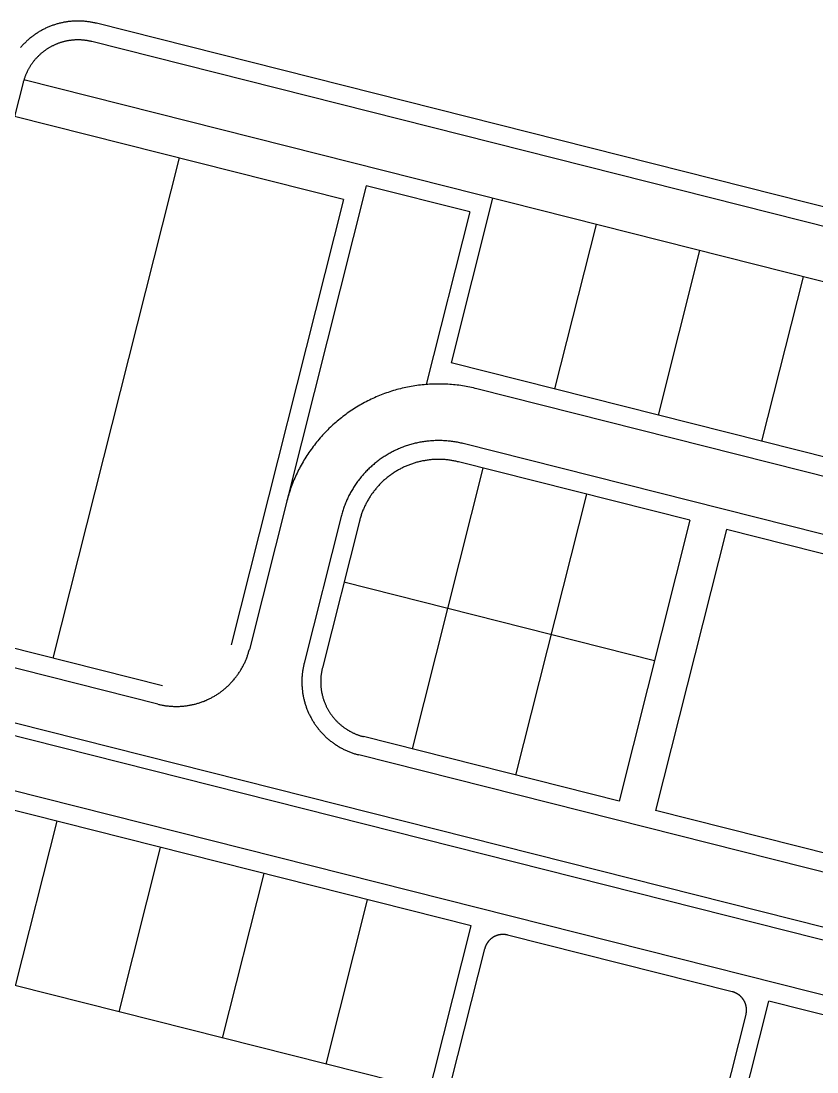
# Model space of a CAD drawing. Header units: metres. Extents: x 680594 to 684853, y 828874 to 830078.
# Drawn here: x 684222.7 to 684349.4, y 829176.9 to 829344.2 of the extents above; entities that cross this region are included whole.
import ezdxf

# ---------------------------------------------------------------- set-up
doc = ezdxf.new("R2010")
doc.units = ezdxf.units.M
doc.layers.add('PLOT_LINES', color=7, linetype='Continuous')

msp = doc.modelspace()

# ---------------------------------------------------------------- linework, layer by layer
at = {"layer": 'PLOT_LINES'}
for points in [[(684234.66, 829343.83), (684234.52, 829343.86), (684234.39, 829343.89), (684234.25, 829343.92), (684234.11, 829343.95), (684233.97, 829343.98), (684233.83, 829344.01), (684233.7, 829344.03), (684233.56, 829344.05), (684233.42, 829344.07), (684233.28, 829344.09), (684233.14, 829344.11), (684233, 829344.13), (684232.86, 829344.14), (684232.72, 829344.15), (684232.58, 829344.16), (684232.44, 829344.17), (684232.3, 829344.18), (684232.16, 829344.19), (684232.02, 829344.19), (684231.88, 829344.19), (684231.74, 829344.19), (684231.59, 829344.19), (684231.45, 829344.19), (684231.31, 829344.19), (684231.17, 829344.18), (684231.03, 829344.17), (684230.89, 829344.16), (684230.75, 829344.15), (684230.61, 829344.14), (684230.47, 829344.13), (684230.33, 829344.11), (684230.19, 829344.1), (684230.05, 829344.08), (684229.91, 829344.06), (684229.77, 829344.03), (684229.64, 829344.01), (684229.5, 829343.99), (684229.36, 829343.96), (684229.22, 829343.93), (684229.08, 829343.9), (684228.95, 829343.87), (684228.81, 829343.83), (684228.67, 829343.8), (684228.54, 829343.76), (684228.4, 829343.73), (684228.27, 829343.69), (684228.13, 829343.64), (684228, 829343.6), (684227.87, 829343.56), (684227.73, 829343.51), (684227.6, 829343.46), (684227.47, 829343.41), (684227.34, 829343.36), (684227.21, 829343.31), (684227.08, 829343.26), (684226.95, 829343.2), (684226.82, 829343.15), (684226.69, 829343.09), (684226.56, 829343.03), (684226.44, 829342.97), (684226.31, 829342.9), (684226.19, 829342.84), (684226.06, 829342.77), (684225.94, 829342.71), (684225.82, 829342.64), (684225.69, 829342.57), (684225.57, 829342.5), (684225.45, 829342.42), (684225.33, 829342.35), (684225.21, 829342.27), (684225.1, 829342.2), (684224.98, 829342.12), (684224.86, 829342.04), (684224.75, 829341.96), (684224.63, 829341.88), (684224.52, 829341.79), (684224.41, 829341.71), (684224.3, 829341.62), (684224.19, 829341.53), (684224.08, 829341.44), (684223.97, 829341.35), (684223.86, 829341.26), (684223.76, 829341.17), (684223.65, 829341.08), (684223.55, 829340.98), (684223.45, 829340.88), (684223.35, 829340.79), (684223.25, 829340.69), (684223.15, 829340.59), (684223.05, 829340.49), (684222.95, 829340.38), (684222.86, 829340.28), (684222.76, 829340.18), (684222.67, 829340.07), (684222.58, 829339.96)], [(684495.4, 829278.03), (684234.66, 829343.83)], [(684495.4, 829278.03), (684234.66, 829343.83)], [(684233.93, 829340.92), (684233.82, 829340.95), (684233.72, 829340.97), (684233.62, 829340.99), (684233.51, 829341.01), (684233.41, 829341.03), (684233.31, 829341.05), (684233.2, 829341.07), (684233.1, 829341.09), (684232.99, 829341.1), (684232.89, 829341.12), (684232.78, 829341.13), (684232.68, 829341.14), (684232.58, 829341.15), (684232.47, 829341.16), (684232.36, 829341.17), (684232.26, 829341.18), (684232.15, 829341.18), (684232.05, 829341.19), (684231.94, 829341.19), (684231.84, 829341.19), (684231.73, 829341.19), (684231.63, 829341.19), (684231.52, 829341.19), (684231.42, 829341.19), (684231.31, 829341.18), (684231.21, 829341.18), (684231.1, 829341.17), (684230.99, 829341.16), (684230.89, 829341.15), (684230.78, 829341.14), (684230.68, 829341.13), (684230.57, 829341.12), (684230.47, 829341.11), (684230.37, 829341.09), (684230.26, 829341.07), (684230.16, 829341.06), (684230.05, 829341.04), (684229.95, 829341.02), (684229.85, 829341), (684229.74, 829340.97), (684229.64, 829340.95), (684229.54, 829340.92), (684229.44, 829340.9), (684229.33, 829340.87), (684229.23, 829340.84), (684229.13, 829340.81), (684229.03, 829340.78), (684228.93, 829340.75), (684228.83, 829340.72), (684228.73, 829340.68), (684228.63, 829340.65), (684228.53, 829340.61), (684228.43, 829340.57), (684228.34, 829340.53), (684228.24, 829340.49), (684228.14, 829340.45), (684228.05, 829340.41), (684227.95, 829340.36), (684227.85, 829340.32), (684227.76, 829340.27), (684227.66, 829340.23), (684227.57, 829340.18), (684227.48, 829340.13), (684227.38, 829340.08), (684227.29, 829340.03), (684227.2, 829339.97), (684227.11, 829339.92), (684227.02, 829339.87), (684226.93, 829339.81), (684226.84, 829339.75), (684226.75, 829339.7), (684226.67, 829339.64), (684226.58, 829339.58), (684226.49, 829339.52), (684226.41, 829339.46), (684226.32, 829339.39), (684226.24, 829339.33), (684226.15, 829339.26), (684226.07, 829339.2), (684225.99, 829339.13), (684225.91, 829339.06), (684225.83, 829339), (684225.75, 829338.93), (684225.67, 829338.85), (684225.59, 829338.78), (684225.52, 829338.71), (684225.44, 829338.64), (684225.37, 829338.56), (684225.29, 829338.49), (684225.22, 829338.41), (684225.15, 829338.34), (684225.07, 829338.26), (684225, 829338.18), (684224.93, 829338.1), (684224.86, 829338.02), (684224.8, 829337.94), (684224.73, 829337.86), (684224.66, 829337.78), (684224.6, 829337.69), (684224.54, 829337.61), (684224.47, 829337.53), (684224.41, 829337.44), (684224.35, 829337.35), (684224.29, 829337.27), (684224.23, 829337.18), (684224.17, 829337.09), (684224.12, 829337), (684224.06, 829336.91), (684224, 829336.82), (684223.95, 829336.73), (684223.9, 829336.64), (684223.85, 829336.55), (684223.8, 829336.46), (684223.75, 829336.36), (684223.7, 829336.27), (684223.65, 829336.17), (684223.61, 829336.08), (684223.56, 829335.98), (684223.52, 829335.89), (684223.47, 829335.79), (684223.43, 829335.69), (684223.39, 829335.6), (684223.35, 829335.5), (684223.31, 829335.4), (684223.28, 829335.3), (684223.24, 829335.2), (684223.21, 829335.1), (684223.17, 829335), (684223.14, 829334.9), (684223.11, 829334.8), (684223.08, 829334.7), (684223.05, 829334.6), (684223.02, 829334.5), (684223, 829334.4)], [(684494.67, 829275.13), (684233.93, 829340.92)], [(684275.46, 829321.61), (684223.1, 829334.82)], [(684223, 829334.4), (684221.64, 829329)], [(684274, 829315.79), (684221.64, 829329)], [(684247.82, 829322.4), (684227.73, 829242.8)], [(684443.12, 829279.3), (684275.46, 829321.61)], [(684277.64, 829317.97), (684259.02, 829244.19)], [(684294.12, 829313.81), (684277.64, 829317.97)], [(684274, 829315.79), (684256.11, 829244.92)], [(684297.76, 829315.98), (684291.16, 829289.8)], [(684294.12, 829313.81), (684287.19, 829286.35)], [(684314.25, 829311.82), (684307.64, 829285.64)], [(684330.73, 829307.66), (684324.12, 829281.49)], [(684347.21, 829303.51), (684340.61, 829277.33)], [(684423.02, 829256.53), (684291.16, 829289.8)], [(684295.27, 829285.67), (684294.99, 829285.74), (684294.7, 829285.81), (684294.42, 829285.87), (684294.13, 829285.93), (684293.84, 829285.99), (684293.55, 829286.04), (684293.26, 829286.09), (684292.98, 829286.14), (684292.69, 829286.18), (684292.4, 829286.22), (684292.1, 829286.26), (684291.81, 829286.29), (684291.52, 829286.32), (684291.23, 829286.35), (684290.94, 829286.37), (684290.65, 829286.39), (684290.35, 829286.4), (684290.06, 829286.42), (684289.77, 829286.42), (684289.47, 829286.43), (684289.18, 829286.43), (684288.89, 829286.43), (684288.59, 829286.43), (684288.3, 829286.42), (684288.01, 829286.41), (684287.72, 829286.39), (684287.42, 829286.37), (684287.13, 829286.35), (684286.84, 829286.32), (684286.55, 829286.29), (684286.26, 829286.26), (684285.97, 829286.23), (684285.68, 829286.19), (684285.39, 829286.15), (684285.1, 829286.1), (684284.81, 829286.05), (684284.52, 829286), (684284.23, 829285.94), (684283.94, 829285.88), (684283.66, 829285.82), (684283.37, 829285.75), (684283.09, 829285.68), (684282.8, 829285.61), (684282.52, 829285.53), (684282.24, 829285.46), (684281.96, 829285.37), (684281.68, 829285.29), (684281.4, 829285.2), (684281.12, 829285.1), (684280.84, 829285.01), (684280.57, 829284.91), (684280.29, 829284.81), (684280.02, 829284.7), (684279.75, 829284.59), (684279.48, 829284.48), (684279.21, 829284.37), (684278.94, 829284.25), (684278.67, 829284.13), (684278.41, 829284), (684278.14, 829283.88), (684277.88, 829283.74), (684277.62, 829283.61), (684277.36, 829283.47), (684277.1, 829283.33), (684276.85, 829283.19), (684276.59, 829283.05), (684276.34, 829282.9), (684276.09, 829282.75), (684275.84, 829282.59), (684275.59, 829282.43), (684275.35, 829282.27), (684275.1, 829282.11), (684274.86, 829281.94), (684274.62, 829281.77), (684274.39, 829281.6), (684274.15, 829281.43), (684273.92, 829281.25), (684273.69, 829281.07), (684273.46, 829280.89), (684273.23, 829280.7), (684273.01, 829280.51), (684272.78, 829280.32), (684272.56, 829280.13), (684272.34, 829279.94), (684272.13, 829279.74), (684271.92, 829279.54), (684271.7, 829279.33), (684271.5, 829279.13), (684271.29, 829278.92), (684271.09, 829278.71), (684270.88, 829278.49), (684270.69, 829278.28), (684270.49, 829278.06), (684270.3, 829277.84), (684270.1, 829277.62), (684269.92, 829277.4), (684269.73, 829277.17), (684269.55, 829276.94), (684269.37, 829276.71), (684269.19, 829276.48), (684269.01, 829276.24), (684268.84, 829276), (684268.67, 829275.76), (684268.51, 829275.52), (684268.34, 829275.28), (684268.18, 829275.04), (684268.02, 829274.79), (684267.87, 829274.54), (684267.72, 829274.29), (684267.57, 829274.04), (684267.42, 829273.78), (684267.28, 829273.53), (684267.14, 829273.27), (684267, 829273.01), (684266.87, 829272.75), (684266.73, 829272.49), (684266.61, 829272.23), (684266.48, 829271.96), (684266.36, 829271.69), (684266.24, 829271.43), (684266.12, 829271.16), (684266.01, 829270.89), (684265.9, 829270.61), (684265.8, 829270.34), (684265.69, 829270.07), (684265.59, 829269.79), (684265.5, 829269.51), (684265.41, 829269.24), (684265.32, 829268.96), (684265.23, 829268.68), (684265.15, 829268.4), (684265.07, 829268.11), (684264.99, 829267.83), (684264.92, 829267.55)], [(684414.45, 829255.6), (684295.27, 829285.67)], [(684293.07, 829276.95), (684292.89, 829276.99), (684292.71, 829277.03), (684292.52, 829277.07), (684292.34, 829277.11), (684292.15, 829277.15), (684291.97, 829277.18), (684291.79, 829277.21), (684291.6, 829277.24), (684291.41, 829277.27), (684291.23, 829277.3), (684291.04, 829277.32), (684290.86, 829277.34), (684290.67, 829277.36), (684290.48, 829277.38), (684290.3, 829277.39), (684290.11, 829277.4), (684289.92, 829277.41), (684289.73, 829277.42), (684289.55, 829277.43), (684289.36, 829277.43), (684289.17, 829277.43), (684288.98, 829277.43), (684288.8, 829277.43), (684288.61, 829277.42), (684288.42, 829277.41), (684288.23, 829277.4), (684288.05, 829277.39), (684287.86, 829277.38), (684287.67, 829277.36), (684287.49, 829277.34), (684287.3, 829277.32), (684287.11, 829277.3), (684286.93, 829277.28), (684286.74, 829277.25), (684286.56, 829277.22), (684286.37, 829277.19), (684286.19, 829277.15), (684286, 829277.12), (684285.82, 829277.08), (684285.64, 829277.04), (684285.45, 829277), (684285.27, 829276.95), (684285.09, 829276.91), (684284.91, 829276.86), (684284.73, 829276.81), (684284.55, 829276.75), (684284.37, 829276.7), (684284.19, 829276.64), (684284.01, 829276.58), (684283.84, 829276.52), (684283.66, 829276.46), (684283.48, 829276.39), (684283.31, 829276.32), (684283.13, 829276.26), (684282.96, 829276.18), (684282.79, 829276.11), (684282.62, 829276.03), (684282.45, 829275.96), (684282.28, 829275.88), (684282.11, 829275.8), (684281.94, 829275.71), (684281.77, 829275.63), (684281.61, 829275.54), (684281.44, 829275.45), (684281.28, 829275.36), (684281.12, 829275.26), (684280.95, 829275.17), (684280.79, 829275.07), (684280.63, 829274.97), (684280.48, 829274.87), (684280.32, 829274.77), (684280.16, 829274.67), (684280.01, 829274.56), (684279.86, 829274.45), (684279.7, 829274.34), (684279.55, 829274.23), (684279.4, 829274.12), (684279.26, 829274), (684279.11, 829273.88), (684278.96, 829273.77), (684278.82, 829273.64), (684278.68, 829273.52), (684278.54, 829273.4), (684278.4, 829273.27), (684278.26, 829273.15), (684278.12, 829273.02), (684277.99, 829272.89), (684277.85, 829272.76), (684277.72, 829272.62), (684277.59, 829272.49), (684277.46, 829272.35), (684277.33, 829272.21), (684277.21, 829272.07), (684277.09, 829271.93), (684276.96, 829271.79), (684276.84, 829271.65), (684276.72, 829271.5), (684276.61, 829271.36), (684276.49, 829271.21), (684276.38, 829271.06), (684276.27, 829270.91), (684276.15, 829270.76), (684276.05, 829270.6), (684275.94, 829270.45), (684275.84, 829270.29), (684275.73, 829270.14), (684275.63, 829269.98), (684275.53, 829269.82), (684275.43, 829269.66), (684275.34, 829269.5), (684275.25, 829269.34), (684275.15, 829269.17), (684275.06, 829269.01), (684274.98, 829268.84), (684274.89, 829268.68), (684274.81, 829268.51), (684274.72, 829268.34), (684274.64, 829268.17), (684274.57, 829268), (684274.49, 829267.83), (684274.42, 829267.66), (684274.34, 829267.48), (684274.27, 829267.31), (684274.21, 829267.13), (684274.14, 829266.96), (684274.08, 829266.78), (684274.01, 829266.6), (684273.96, 829266.43), (684273.9, 829266.25), (684273.84, 829266.07), (684273.79, 829265.89), (684273.74, 829265.71), (684273.69, 829265.53), (684273.64, 829265.35)], [(684412.25, 829246.87), (684293.07, 829276.95)], [(684292.34, 829274.04), (684292.19, 829274.07), (684292.04, 829274.11), (684291.89, 829274.14), (684291.74, 829274.17), (684291.59, 829274.2), (684291.44, 829274.23), (684291.29, 829274.25), (684291.14, 829274.28), (684290.99, 829274.3), (684290.84, 829274.32), (684290.69, 829274.34), (684290.54, 829274.36), (684290.39, 829274.37), (684290.23, 829274.39), (684290.08, 829274.4), (684289.93, 829274.41), (684289.78, 829274.42), (684289.63, 829274.42), (684289.47, 829274.43), (684289.32, 829274.43), (684289.17, 829274.43), (684289.02, 829274.43), (684288.86, 829274.43), (684288.71, 829274.42), (684288.56, 829274.42), (684288.41, 829274.41), (684288.26, 829274.4), (684288.1, 829274.39), (684287.95, 829274.38), (684287.8, 829274.36), (684287.65, 829274.34), (684287.5, 829274.33), (684287.35, 829274.3), (684287.2, 829274.28), (684287.04, 829274.26), (684286.89, 829274.23), (684286.74, 829274.21), (684286.59, 829274.18), (684286.45, 829274.15), (684286.3, 829274.11), (684286.15, 829274.08), (684286, 829274.04), (684285.85, 829274), (684285.71, 829273.97), (684285.56, 829273.92), (684285.41, 829273.88), (684285.27, 829273.84), (684285.12, 829273.79), (684284.98, 829273.74), (684284.83, 829273.69), (684284.69, 829273.64), (684284.55, 829273.59), (684284.4, 829273.53), (684284.26, 829273.48), (684284.12, 829273.42), (684283.98, 829273.36), (684283.84, 829273.3), (684283.7, 829273.23), (684283.57, 829273.17), (684283.43, 829273.1), (684283.29, 829273.03), (684283.16, 829272.96), (684283.02, 829272.89), (684282.89, 829272.82), (684282.76, 829272.75), (684282.62, 829272.67), (684282.49, 829272.59), (684282.36, 829272.51), (684282.23, 829272.43), (684282.1, 829272.35), (684281.98, 829272.27), (684281.85, 829272.18), (684281.72, 829272.1), (684281.6, 829272.01), (684281.48, 829271.92), (684281.35, 829271.83), (684281.23, 829271.74), (684281.11, 829271.64), (684280.99, 829271.55), (684280.87, 829271.45), (684280.76, 829271.35), (684280.64, 829271.26), (684280.53, 829271.16), (684280.41, 829271.05), (684280.3, 829270.95), (684280.19, 829270.85), (684280.08, 829270.74), (684279.97, 829270.63), (684279.87, 829270.52), (684279.76, 829270.42), (684279.65, 829270.3), (684279.55, 829270.19), (684279.45, 829270.08), (684279.35, 829269.96), (684279.25, 829269.85), (684279.15, 829269.73), (684279.05, 829269.61), (684278.96, 829269.5), (684278.87, 829269.38), (684278.77, 829269.25), (684278.68, 829269.13), (684278.59, 829269.01), (684278.5, 829268.88), (684278.42, 829268.76), (684278.33, 829268.63), (684278.25, 829268.51), (684278.17, 829268.38), (684278.09, 829268.25), (684278.01, 829268.12), (684277.93, 829267.99), (684277.85, 829267.85), (684277.78, 829267.72), (684277.71, 829267.59), (684277.63, 829267.45), (684277.56, 829267.32), (684277.5, 829267.18), (684277.43, 829267.04), (684277.36, 829266.91), (684277.3, 829266.77), (684277.24, 829266.63), (684277.18, 829266.49), (684277.12, 829266.35), (684277.06, 829266.21), (684277.01, 829266.06), (684276.96, 829265.92), (684276.9, 829265.78), (684276.85, 829265.63), (684276.81, 829265.49), (684276.76, 829265.34), (684276.71, 829265.2), (684276.67, 829265.05), (684276.63, 829264.91), (684276.59, 829264.76), (684276.55, 829264.61)], [(684296.21, 829273.06), (684284.94, 829228.36)], [(684329.18, 829264.74), (684292.34, 829274.04)], [(684312.7, 829268.9), (684301.42, 829224.2)], [(684273.64, 829265.35), (684267.75, 829241.98)], [(684276.55, 829264.61), (684270.66, 829241.25)], [(684329.18, 829264.74), (684317.9, 829220.05)], [(684335, 829263.27), (684323.72, 829218.58)], [(684368.85, 829254.73), (684335, 829263.27)], [(684323.54, 829242.39), (684274.09, 829254.87)], [(684245.18, 829238.4), (684210.28, 829247.2)], [(684244.45, 829235.49), (684209.54, 829244.29)], [(684244.45, 829235.49), (684244.58, 829235.45), (684244.72, 829235.42), (684244.86, 829235.39), (684244.99, 829235.36), (684245.13, 829235.34), (684245.27, 829235.31), (684245.41, 829235.29), (684245.54, 829235.26), (684245.68, 829235.24), (684245.82, 829235.22), (684245.96, 829235.21), (684246.1, 829235.19), (684246.24, 829235.18), (684246.37, 829235.16), (684246.51, 829235.15), (684246.65, 829235.14), (684246.79, 829235.14), (684246.93, 829235.13), (684247.07, 829235.13), (684247.21, 829235.12), (684247.35, 829235.12), (684247.49, 829235.12), (684247.63, 829235.12), (684247.77, 829235.13), (684247.91, 829235.13), (684248.05, 829235.14), (684248.19, 829235.15), (684248.33, 829235.16), (684248.47, 829235.17), (684248.61, 829235.18), (684248.74, 829235.2), (684248.88, 829235.22), (684249.02, 829235.23), (684249.16, 829235.25), (684249.3, 829235.28), (684249.44, 829235.3), (684249.57, 829235.32), (684249.71, 829235.35), (684249.85, 829235.38), (684249.98, 829235.41), (684250.12, 829235.44), (684250.26, 829235.47), (684250.39, 829235.5), (684250.53, 829235.54), (684250.66, 829235.58), (684250.79, 829235.62), (684250.93, 829235.66), (684251.06, 829235.7), (684251.19, 829235.74), (684251.33, 829235.79), (684251.46, 829235.83), (684251.59, 829235.88), (684251.72, 829235.93), (684251.85, 829235.98), (684251.98, 829236.04), (684252.11, 829236.09), (684252.23, 829236.15), (684252.36, 829236.2), (684252.49, 829236.26), (684252.61, 829236.32), (684252.74, 829236.38), (684252.86, 829236.45), (684252.99, 829236.51), (684253.11, 829236.58), (684253.23, 829236.64), (684253.36, 829236.71), (684253.48, 829236.78), (684253.6, 829236.85), (684253.72, 829236.93), (684253.83, 829237), (684253.95, 829237.08), (684254.07, 829237.15), (684254.18, 829237.23), (684254.3, 829237.31), (684254.41, 829237.39), (684254.52, 829237.48), (684254.64, 829237.56), (684254.75, 829237.64), (684254.86, 829237.73), (684254.96, 829237.82), (684255.07, 829237.91), (684255.18, 829238), (684255.28, 829238.09), (684255.39, 829238.18), (684255.49, 829238.28), (684255.6, 829238.37), (684255.7, 829238.47), (684255.8, 829238.56), (684255.9, 829238.66), (684255.99, 829238.76), (684256.09, 829238.86), (684256.19, 829238.96), (684256.28, 829239.07), (684256.37, 829239.17), (684256.46, 829239.28), (684256.56, 829239.38), (684256.65, 829239.49), (684256.73, 829239.6), (684256.82, 829239.71), (684256.91, 829239.82), (684256.99, 829239.93), (684257.07, 829240.04), (684257.15, 829240.15), (684257.24, 829240.27), (684257.31, 829240.38), (684257.39, 829240.5), (684257.47, 829240.62), (684257.54, 829240.73), (684257.62, 829240.85), (684257.69, 829240.97), (684257.76, 829241.09), (684257.83, 829241.21), (684257.9, 829241.34), (684257.96, 829241.46), (684258.03, 829241.58), (684258.09, 829241.71), (684258.16, 829241.83), (684258.22, 829241.96), (684258.28, 829242.08), (684258.33, 829242.21), (684258.39, 829242.34), (684258.44, 829242.47), (684258.5, 829242.59), (684258.55, 829242.72), (684258.6, 829242.85), (684258.65, 829242.99), (684258.7, 829243.12), (684258.74, 829243.25), (684258.79, 829243.38), (684258.83, 829243.51), (684258.87, 829243.65), (684258.91, 829243.78), (684258.95, 829243.92), (684258.99, 829244.05), (684259.02, 829244.19)], [(684267.75, 829241.98), (684267.71, 829241.85), (684267.68, 829241.71), (684267.65, 829241.58), (684267.62, 829241.44), (684267.6, 829241.3), (684267.57, 829241.16), (684267.55, 829241.03), (684267.52, 829240.89), (684267.5, 829240.75), (684267.48, 829240.61), (684267.47, 829240.47), (684267.45, 829240.34), (684267.44, 829240.2), (684267.42, 829240.06), (684267.41, 829239.92), (684267.4, 829239.78), (684267.4, 829239.64), (684267.39, 829239.5), (684267.39, 829239.36), (684267.38, 829239.22), (684267.38, 829239.08), (684267.38, 829238.94), (684267.38, 829238.8), (684267.39, 829238.66), (684267.39, 829238.52), (684267.4, 829238.38), (684267.41, 829238.24), (684267.42, 829238.11), (684267.43, 829237.97), (684267.44, 829237.83), (684267.46, 829237.69), (684267.48, 829237.55), (684267.49, 829237.41), (684267.51, 829237.27), (684267.54, 829237.14), (684267.56, 829237), (684267.58, 829236.86), (684267.61, 829236.72), (684267.64, 829236.59), (684267.67, 829236.45), (684267.7, 829236.31), (684267.73, 829236.18), (684267.76, 829236.04), (684267.8, 829235.91), (684267.84, 829235.77), (684267.88, 829235.64), (684267.92, 829235.5), (684267.96, 829235.37), (684268, 829235.24), (684268.05, 829235.11), (684268.09, 829234.98), (684268.14, 829234.84), (684268.19, 829234.71), (684268.24, 829234.58), (684268.3, 829234.45), (684268.35, 829234.33), (684268.41, 829234.2), (684268.46, 829234.07), (684268.52, 829233.94), (684268.58, 829233.82), (684268.64, 829233.69), (684268.71, 829233.57), (684268.77, 829233.44), (684268.84, 829233.32), (684268.9, 829233.2), (684268.97, 829233.08), (684269.04, 829232.96), (684269.11, 829232.84), (684269.19, 829232.72), (684269.26, 829232.6), (684269.34, 829232.48), (684269.41, 829232.37), (684269.49, 829232.25), (684269.57, 829232.14), (684269.65, 829232.02), (684269.74, 829231.91), (684269.82, 829231.8), (684269.91, 829231.69), (684269.99, 829231.58), (684270.08, 829231.47), (684270.17, 829231.36), (684270.26, 829231.25), (684270.35, 829231.15), (684270.44, 829231.04), (684270.54, 829230.94), (684270.63, 829230.84), (684270.73, 829230.74), (684270.82, 829230.64), (684270.92, 829230.54), (684271.02, 829230.44), (684271.12, 829230.34), (684271.22, 829230.25), (684271.33, 829230.15), (684271.43, 829230.06), (684271.54, 829229.97), (684271.64, 829229.88), (684271.75, 829229.79), (684271.86, 829229.7), (684271.97, 829229.61), (684272.08, 829229.53), (684272.19, 829229.44), (684272.3, 829229.36), (684272.41, 829229.28), (684272.53, 829229.2), (684272.64, 829229.12), (684272.76, 829229.04), (684272.88, 829228.96), (684272.99, 829228.89), (684273.11, 829228.82), (684273.23, 829228.74), (684273.35, 829228.67), (684273.47, 829228.6), (684273.6, 829228.53), (684273.72, 829228.47), (684273.84, 829228.4), (684273.97, 829228.34), (684274.09, 829228.28), (684274.22, 829228.22), (684274.34, 829228.16), (684274.47, 829228.1), (684274.6, 829228.04), (684274.73, 829227.99), (684274.86, 829227.93), (684274.98, 829227.88), (684275.12, 829227.83), (684275.25, 829227.78), (684275.38, 829227.74), (684275.51, 829227.69), (684275.64, 829227.65), (684275.77, 829227.6), (684275.91, 829227.56), (684276.04, 829227.52), (684276.18, 829227.48), (684276.31, 829227.45), (684276.45, 829227.41)], [(684270.66, 829241.25), (684270.63, 829241.15), (684270.61, 829241.05), (684270.58, 829240.94), (684270.56, 829240.84), (684270.54, 829240.74), (684270.52, 829240.64), (684270.51, 829240.53), (684270.49, 829240.43), (684270.47, 829240.33), (684270.46, 829240.22), (684270.45, 829240.12), (684270.43, 829240.01), (684270.42, 829239.91), (684270.41, 829239.81), (684270.41, 829239.7), (684270.4, 829239.6), (684270.39, 829239.49), (684270.39, 829239.39), (684270.39, 829239.28), (684270.38, 829239.18), (684270.38, 829239.07), (684270.38, 829238.97), (684270.38, 829238.86), (684270.39, 829238.76), (684270.39, 829238.65), (684270.4, 829238.55), (684270.4, 829238.45), (684270.41, 829238.34), (684270.42, 829238.24), (684270.43, 829238.13), (684270.44, 829238.03), (684270.45, 829237.92), (684270.47, 829237.82), (684270.48, 829237.72), (684270.5, 829237.61), (684270.51, 829237.51), (684270.53, 829237.41), (684270.55, 829237.3), (684270.57, 829237.2), (684270.6, 829237.1), (684270.62, 829237), (684270.64, 829236.9), (684270.67, 829236.79), (684270.7, 829236.69), (684270.72, 829236.59), (684270.75, 829236.49), (684270.78, 829236.39), (684270.81, 829236.29), (684270.85, 829236.19), (684270.88, 829236.09), (684270.92, 829235.99), (684270.95, 829235.9), (684270.99, 829235.8), (684271.03, 829235.7), (684271.07, 829235.6), (684271.11, 829235.51), (684271.15, 829235.41), (684271.19, 829235.31), (684271.24, 829235.22), (684271.28, 829235.13), (684271.33, 829235.03), (684271.38, 829234.94), (684271.42, 829234.84), (684271.47, 829234.75), (684271.52, 829234.66), (684271.58, 829234.57), (684271.63, 829234.48), (684271.68, 829234.39), (684271.74, 829234.3), (684271.79, 829234.21), (684271.85, 829234.12), (684271.91, 829234.04), (684271.97, 829233.95), (684272.03, 829233.86), (684272.09, 829233.78), (684272.15, 829233.69), (684272.21, 829233.61), (684272.27, 829233.53), (684272.34, 829233.44), (684272.4, 829233.36), (684272.47, 829233.28), (684272.54, 829233.2), (684272.61, 829233.12), (684272.68, 829233.04), (684272.75, 829232.97), (684272.82, 829232.89), (684272.89, 829232.81), (684272.96, 829232.74), (684273.04, 829232.66), (684273.11, 829232.59), (684273.19, 829232.52), (684273.26, 829232.45), (684273.34, 829232.38), (684273.42, 829232.31), (684273.5, 829232.24), (684273.58, 829232.17), (684273.66, 829232.1), (684273.74, 829232.04), (684273.82, 829231.97), (684273.9, 829231.91), (684273.99, 829231.84), (684274.07, 829231.78), (684274.16, 829231.72), (684274.24, 829231.66), (684274.33, 829231.6), (684274.42, 829231.54), (684274.5, 829231.49), (684274.59, 829231.43), (684274.68, 829231.37), (684274.77, 829231.32), (684274.86, 829231.27), (684274.95, 829231.21), (684275.04, 829231.16), (684275.13, 829231.11), (684275.23, 829231.06), (684275.32, 829231.02), (684275.41, 829230.97), (684275.51, 829230.92), (684275.6, 829230.88), (684275.7, 829230.84), (684275.79, 829230.79), (684275.89, 829230.75), (684275.99, 829230.71), (684276.08, 829230.67), (684276.18, 829230.64), (684276.28, 829230.6), (684276.38, 829230.56), (684276.48, 829230.53), (684276.58, 829230.5), (684276.68, 829230.46), (684276.78, 829230.43), (684276.88, 829230.4), (684276.98, 829230.37), (684277.08, 829230.35), (684277.18, 829230.32)], [(684479.84, 829167.32), (684195.83, 829238.99)], [(684479.35, 829165.38), (684195.34, 829237.05)], [(684317.9, 829220.05), (684277.18, 829230.32)], [(684465.64, 829160.08), (684204.89, 829225.87)], [(684403.38, 829195.38), (684276.45, 829227.41)], [(684294.33, 829200.21), (684204.16, 829222.96)], [(684357.57, 829210.03), (684323.72, 829218.58)], [(684221.79, 829190.67), (684228.4, 829216.85)], [(684238.28, 829186.51), (684244.88, 829212.69)], [(684254.76, 829182.35), (684261.37, 829208.53)], [(684271.24, 829178.19), (684277.85, 829204.37)], [(684287.73, 829174.03), (684188.83, 829198.99)], [(684281.12, 829147.85), (684294.33, 829200.21)], [(684300.15, 829198.74), (684300.12, 829198.75), (684300.08, 829198.76), (684300.05, 829198.77), (684300.01, 829198.77), (684299.98, 829198.78), (684299.95, 829198.79), (684299.91, 829198.79), (684299.88, 829198.8), (684299.84, 829198.8), (684299.81, 829198.81), (684299.77, 829198.81), (684299.74, 829198.82), (684299.7, 829198.82), (684299.67, 829198.82), (684299.63, 829198.82), (684299.6, 829198.83), (684299.56, 829198.83), (684299.53, 829198.83), (684299.49, 829198.83), (684299.46, 829198.83), (684299.42, 829198.83), (684299.39, 829198.83), (684299.35, 829198.83), (684299.32, 829198.83), (684299.28, 829198.83), (684299.24, 829198.83), (684299.21, 829198.83), (684299.17, 829198.82), (684299.14, 829198.82), (684299.1, 829198.82), (684299.07, 829198.81), (684299.03, 829198.81), (684299, 829198.8), (684298.97, 829198.8), (684298.93, 829198.79), (684298.9, 829198.79), (684298.86, 829198.78), (684298.83, 829198.77), (684298.79, 829198.77), (684298.76, 829198.76), (684298.72, 829198.75), (684298.69, 829198.74), (684298.66, 829198.73), (684298.62, 829198.72), (684298.59, 829198.72), (684298.55, 829198.71), (684298.52, 829198.69), (684298.49, 829198.68), (684298.45, 829198.67), (684298.42, 829198.66), (684298.39, 829198.65), (684298.35, 829198.64), (684298.32, 829198.62), (684298.29, 829198.61), (684298.26, 829198.6), (684298.22, 829198.58), (684298.19, 829198.57), (684298.16, 829198.56), (684298.13, 829198.54), (684298.1, 829198.53), (684298.06, 829198.51), (684298.03, 829198.49), (684298, 829198.48), (684297.97, 829198.46), (684297.94, 829198.44), (684297.91, 829198.43), (684297.88, 829198.41), (684297.85, 829198.39), (684297.82, 829198.37), (684297.79, 829198.35), (684297.76, 829198.33), (684297.73, 829198.31), (684297.7, 829198.29), (684297.67, 829198.27), (684297.65, 829198.25), (684297.62, 829198.23), (684297.59, 829198.21), (684297.56, 829198.19), (684297.53, 829198.17), (684297.51, 829198.14), (684297.48, 829198.12), (684297.45, 829198.1), (684297.43, 829198.08), (684297.4, 829198.05), (684297.37, 829198.03), (684297.35, 829198), (684297.32, 829197.98), (684297.3, 829197.96), (684297.27, 829197.93), (684297.25, 829197.91), (684297.23, 829197.88), (684297.2, 829197.85), (684297.18, 829197.83), (684297.15, 829197.8), (684297.13, 829197.77), (684297.11, 829197.75), (684297.09, 829197.72), (684297.06, 829197.69), (684297.04, 829197.67), (684297.02, 829197.64), (684297, 829197.61), (684296.98, 829197.58), (684296.96, 829197.55), (684296.94, 829197.52), (684296.92, 829197.49), (684296.9, 829197.46), (684296.88, 829197.44), (684296.86, 829197.41), (684296.84, 829197.38), (684296.83, 829197.34), (684296.81, 829197.31), (684296.79, 829197.28), (684296.78, 829197.25), (684296.76, 829197.22), (684296.74, 829197.19), (684296.73, 829197.16), (684296.71, 829197.13), (684296.7, 829197.1), (684296.68, 829197.06), (684296.67, 829197.03), (684296.65, 829197), (684296.64, 829196.97), (684296.63, 829196.93), (684296.61, 829196.9), (684296.6, 829196.87), (684296.59, 829196.84), (684296.58, 829196.8), (684296.57, 829196.77), (684296.56, 829196.74), (684296.55, 829196.7), (684296.54, 829196.67), (684296.53, 829196.63), (684296.52, 829196.6), (684296.51, 829196.57)], [(684335.94, 829189.71), (684300.15, 829198.74)], [(684284.76, 829150.03), (684296.51, 829196.57)], [(684338.12, 829186.07), (684338.13, 829186.1), (684338.14, 829186.13), (684338.14, 829186.17), (684338.15, 829186.2), (684338.16, 829186.24), (684338.16, 829186.27), (684338.17, 829186.31), (684338.17, 829186.34), (684338.18, 829186.37), (684338.18, 829186.41), (684338.19, 829186.44), (684338.19, 829186.48), (684338.2, 829186.51), (684338.2, 829186.55), (684338.2, 829186.58), (684338.2, 829186.62), (684338.21, 829186.65), (684338.21, 829186.69), (684338.21, 829186.72), (684338.21, 829186.76), (684338.21, 829186.79), (684338.21, 829186.83), (684338.21, 829186.86), (684338.21, 829186.9), (684338.21, 829186.93), (684338.21, 829186.97), (684338.2, 829187), (684338.2, 829187.04), (684338.2, 829187.07), (684338.19, 829187.11), (684338.19, 829187.14), (684338.19, 829187.18), (684338.18, 829187.21), (684338.18, 829187.24), (684338.17, 829187.28), (684338.17, 829187.31), (684338.16, 829187.35), (684338.15, 829187.38), (684338.15, 829187.42), (684338.14, 829187.45), (684338.13, 829187.48), (684338.12, 829187.52), (684338.11, 829187.55), (684338.11, 829187.59), (684338.1, 829187.62), (684338.09, 829187.65), (684338.08, 829187.69), (684338.07, 829187.72), (684338.05, 829187.75), (684338.04, 829187.79), (684338.03, 829187.82), (684338.02, 829187.85), (684338.01, 829187.88), (684337.99, 829187.92), (684337.98, 829187.95), (684337.97, 829187.98), (684337.95, 829188.01), (684337.94, 829188.04), (684337.93, 829188.08), (684337.91, 829188.11), (684337.89, 829188.14), (684337.88, 829188.17), (684337.86, 829188.2), (684337.85, 829188.23), (684337.83, 829188.26), (684337.81, 829188.29), (684337.79, 829188.32), (684337.78, 829188.35), (684337.76, 829188.38), (684337.74, 829188.41), (684337.72, 829188.44), (684337.7, 829188.47), (684337.68, 829188.5), (684337.66, 829188.53), (684337.64, 829188.56), (684337.62, 829188.59), (684337.6, 829188.61), (684337.58, 829188.64), (684337.56, 829188.67), (684337.54, 829188.7), (684337.51, 829188.72), (684337.49, 829188.75), (684337.47, 829188.78), (684337.45, 829188.8), (684337.42, 829188.83), (684337.4, 829188.85), (684337.37, 829188.88), (684337.35, 829188.9), (684337.32, 829188.93), (684337.3, 829188.95), (684337.27, 829188.98), (684337.25, 829189), (684337.22, 829189.02), (684337.2, 829189.05), (684337.17, 829189.07), (684337.14, 829189.09), (684337.12, 829189.12), (684337.09, 829189.14), (684337.06, 829189.16), (684337.04, 829189.18), (684337.01, 829189.2), (684336.98, 829189.22), (684336.95, 829189.24), (684336.92, 829189.26), (684336.89, 829189.28), (684336.87, 829189.3), (684336.84, 829189.32), (684336.81, 829189.34), (684336.78, 829189.36), (684336.75, 829189.38), (684336.72, 829189.39), (684336.69, 829189.41), (684336.66, 829189.43), (684336.63, 829189.45), (684336.59, 829189.46), (684336.56, 829189.48), (684336.53, 829189.49), (684336.5, 829189.51), (684336.47, 829189.52), (684336.44, 829189.54), (684336.41, 829189.55), (684336.37, 829189.57), (684336.34, 829189.58), (684336.31, 829189.59), (684336.28, 829189.6), (684336.24, 829189.62), (684336.21, 829189.63), (684336.18, 829189.64), (684336.15, 829189.65), (684336.11, 829189.66), (684336.08, 829189.67), (684336.05, 829189.68), (684336.01, 829189.69), (684335.98, 829189.7), (684335.94, 829189.71)], [(684328.55, 829135.88), (684341.76, 829188.24)], [(684464.9, 829157.17), (684341.76, 829188.24)], [(684326.37, 829139.53), (684338.12, 829186.07)]]:
    msp.add_lwpolyline(points, dxfattribs=at)

doc.saveas('drawing.dxf')
